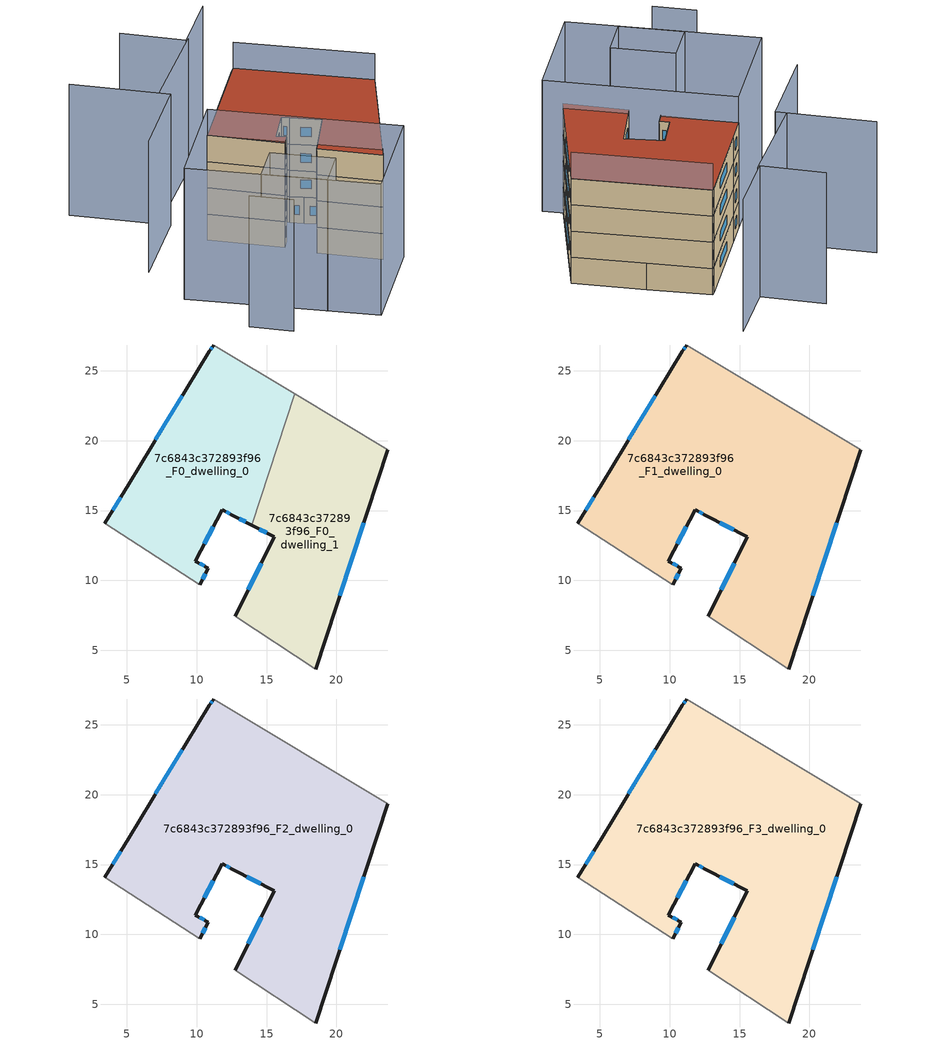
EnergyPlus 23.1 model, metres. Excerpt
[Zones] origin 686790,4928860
7c6843c372893f96_F0_dwelling_0
 floor ground (EU_floor_Construction): 17.01,23.36 13.93,13.96 12.62,14.65 11.84,15.06 9.89,11.39 10.84,10.89 10.2,9.68 3.42,14.1 5.12,16.89 10.88,26.4 11.2,26.86 z0
 wall outside (EU_wall_Construction): 10.2,9.68 10.84,10.89 9.89,11.39 11.84,15.06 12.62,14.65 13.93,13.96 / 11.2,26.86 10.88,26.4 5.12,16.89 3.42,14.1 z0:3
 wall adiabatic (EU_wall_Construction): 3.42,14.1 10.2,9.68 / 17.01,23.36 11.2,26.86 z0:3
 wall to 7c6843c372893f96_F0_dwelling_1 (EU_wall_Construction): 13.93,13.96 17.01,23.36 z0:3
 window (EU_Window_Construction): 13.06,14.42 13.5,14.19 / 12.1,14.92 12.36,14.78 / 10.54,12.61 11.19,13.83 / 10.52,11.05 10.21,11.22 / 10.41,10.08 10.63,10.48 / 4.55,15.96 3.99,15.03 / 8.96,23.23 7.04,20.06 / 11.09,26.7 10.99,26.55 z1:2
7c6843c372893f96_F0_dwelling_1
 floor ground (EU_floor_Construction): 23.67,19.36 18.52,3.66 12.76,7.43 15.55,13.12 13.93,13.96 17.01,23.36 z0
 wall outside (EU_wall_Construction): 13.93,13.96 15.55,13.12 12.76,7.43 / 18.52,3.66 23.67,19.36 z0:3
 wall adiabatic (EU_wall_Construction): 23.67,19.36 17.01,23.36 / 12.76,7.43 18.52,3.66 z0:3
 window (EU_Window_Construction): 14.62,11.22 13.69,9.32 / 14.47,13.68 15.01,13.4 / 20.24,8.89 21.95,14.12 z1:2
7c6843c372893f96_F1_dwelling_0
 floor to 7c6843c372893f96_F0_dwelling_0 (EU_floor_Construction): 17.01,23.36 13.93,13.96 12.62,14.65 11.84,15.06 9.89,11.39 10.84,10.89 10.2,9.68 3.42,14.1 5.12,16.89 10.88,26.4 11.2,26.86 z3
 floor to 7c6843c372893f96_F0_dwelling_1 (EU_floor_Construction): 23.67,19.36 18.52,3.66 12.76,7.43 15.55,13.12 13.93,13.96 17.01,23.36 z3
 wall outside (EU_wall_Construction): 18.52,3.66 23.67,19.36 / 10.2,9.68 10.84,10.89 9.89,11.39 11.84,15.06 12.62,14.65 15.55,13.12 12.76,7.43 / 11.2,26.86 10.88,26.4 5.12,16.89 3.42,14.1 z3:6
 wall adiabatic (EU_wall_Construction): 12.76,7.43 18.52,3.66 / 3.42,14.1 10.2,9.68 / 23.67,19.36 11.2,26.86 z3:6
 window (EU_Window_Construction): 20.24,8.89 21.95,14.12 / 14.62,11.22 13.69,9.32 / 13.6,14.14 14.57,13.63 / 12.1,14.92 12.36,14.78 / 10.54,12.61 11.19,13.83 / 10.52,11.05 10.21,11.22 / 10.41,10.08 10.63,10.48 / 4.55,15.96 3.99,15.03 / 8.96,23.23 7.04,20.06 / 11.09,26.7 10.99,26.55 z4:5
7c6843c372893f96_F2_dwelling_0
 floor to 7c6843c372893f96_F1_dwelling_0 (EU_floor_Construction): 23.67,19.36 18.52,3.66 12.76,7.43 15.55,13.12 12.62,14.65 11.84,15.06 9.89,11.39 10.84,10.89 10.2,9.68 3.42,14.1 5.12,16.89 10.88,26.4 11.2,26.86 z6
 wall outside (EU_wall_Construction): 18.52,3.66 23.67,19.36 / 10.2,9.68 10.84,10.89 9.89,11.39 11.84,15.06 12.62,14.65 15.55,13.12 12.76,7.43 / 11.2,26.86 10.88,26.4 5.12,16.89 3.42,14.1 z6:9
 wall adiabatic (EU_wall_Construction): 12.76,7.43 18.52,3.66 / 3.42,14.1 10.2,9.68 / 23.67,19.36 11.2,26.86 z6:9
 window (EU_Window_Construction): 20.24,8.89 21.95,14.12 / 14.62,11.22 13.69,9.32 / 13.6,14.14 14.57,13.63 / 12.1,14.92 12.36,14.78 / 10.54,12.61 11.19,13.83 / 10.52,11.05 10.21,11.22 / 10.41,10.08 10.63,10.48 / 4.55,15.96 3.99,15.03 / 8.96,23.23 7.04,20.06 / 11.09,26.7 10.99,26.55 z7:8
7c6843c372893f96_F3_dwelling_0
 floor to 7c6843c372893f96_F2_dwelling_0 (EU_floor_Construction): 23.67,19.36 18.52,3.66 12.76,7.43 15.55,13.12 12.62,14.65 11.84,15.06 9.89,11.39 10.84,10.89 10.2,9.68 3.42,14.1 5.12,16.89 10.88,26.4 11.2,26.86 z9
 wall outside (EU_wall_Construction): 18.52,3.66 23.67,19.36 / 10.2,9.68 10.84,10.89 9.89,11.39 11.84,15.06 12.62,14.65 15.55,13.12 12.76,7.43 / 11.2,26.86 10.88,26.4 5.12,16.89 3.42,14.1 z9:12
 wall adiabatic (EU_wall_Construction): 12.76,7.43 18.52,3.66 / 3.42,14.1 10.2,9.68 / 23.67,19.36 11.2,26.86 z9:12
 window (EU_Window_Construction): 20.24,8.89 21.95,14.12 / 14.62,11.22 13.69,9.32 / 13.6,14.14 14.57,13.63 / 12.1,14.92 12.36,14.78 / 10.54,12.61 11.19,13.83 / 10.52,11.05 10.21,11.22 / 10.41,10.08 10.63,10.48 / 4.55,15.96 3.99,15.03 / 8.96,23.23 7.04,20.06 / 11.09,26.7 10.99,26.55 z10:11
 roof outside (EU_roof_Construction): 18.52,3.66 23.67,19.36 11.2,26.86 10.88,26.4 5.12,16.89 3.42,14.1 10.2,9.68 10.84,10.89 9.89,11.39 11.84,15.06 12.62,14.65 15.55,13.12 12.76,7.43 z12
shading: 0.59,-5.07 4.45,-7.6 / -7.64,24.28 1.16,18.49 / 1.16,18.49 -4.61,9.71 / 23.67,19.36 11.2,26.86 / 11.16,35.36 6.87,28.95 / 6.87,28.95 1.13,32.79 / 7.2,29.24 0.18,19.23 / 3.41,-1.21 5.93,2.94 / 5.93,2.94 11.76,-0.6 / 11.76,-0.6 9.24,-4.75 / 9.24,-4.75 3.41,-1.21 / -3.38,2.9 3.42,14.1 / 3.42,14.1 20.74,3.58 / 20.74,3.58 13.94,-7.62 / 13.94,-7.62 -3.38,2.9 z0:15
[Building]
EU S2 Campaign: North Axis=0; Terrain=City; Solar Distribution=FullExterior
[Site:Location]
Bologna: Latitude=44.5; Longitude=11.25; Time Zone=1; Elevation=37
[SizingPeriod:WeatherFileDays]
AnnualSizingPeriod: Begin Month=1; Begin Day of Month=1; End Month=12; End Day of Month=31; Day of Week for Start Day=Monday; Use Weather File Daylight Saving Period=No; Use Weather File Rain and Snow Indicators=No
[MATERIAL]
EU_InternalMass_Material: Roughness=MediumRough; Thickness=0.1; Conductivity=1; Density=1800; Specific Heat=900; Thermal Absorptance=0.9; Solar Absorptance=0.7; Visible Absorptance=0.7
[MATERIAL:NOMASS] Roughness=MediumRough; Thermal Absorptance=0.9; Solar Absorptance=0.7; Visible Absorptance=0.7
Name | Thermal Resistance
EU_wall_NoMass | 0.937881
EU_roof_NoMass | 0.548572
EU_floor_NoMass | 0.71348
[WINDOWMATERIAL:SIMPLEGLAZINGSYSTEM]
EU_Window_SimpleGlazing: UFactor=4.25633; Solar Heat Gain Coefficient=0.85; Visible Transmittance=0.85
[CONSTRUCTION]
EU_wall_Construction: EU_wall_NoMass
EU_roof_Construction: EU_roof_NoMass
EU_floor_Construction: EU_floor_NoMass
EU_InternalMass_Construction: EU_InternalMass_Material
EU_Window_Construction: EU_Window_SimpleGlazing
[ZONE] Type=1; Multiplier=1; Ceiling Height=autocalculate; Floor Area=autocalculate; Part of Total Floor Area=Yes
Name | Volume
7c6843c372893f96_F0_dwelling_0 | 345.748
7c6843c372893f96_F1_dwelling_0 | 691.479
7c6843c372893f96_F2_dwelling_0; 7c6843c372893f96_F3_dwelling_0 | 691.48
7c6843c372893f96_F0_dwelling_1 | 345.738
[INTERNALMASS] Construction=EU_InternalMass_Construction
Name | Zone or ZoneList | Surface Area
7c6843c372893f96_F0_dwelling_0_EU_InternalMass | 7c6843c372893f96_F0_dwelling_0 | 115.249
7c6843c372893f96_F0_dwelling_1_EU_InternalMass | 7c6843c372893f96_F0_dwelling_1 | 115.246
7c6843c372893f96_F1_dwelling_0_EU_InternalMass | 7c6843c372893f96_F1_dwelling_0 | 230.493
7c6843c372893f96_F2_dwelling_0_EU_InternalMass | 7c6843c372893f96_F2_dwelling_0 | 230.493
7c6843c372893f96_F3_dwelling_0_EU_InternalMass | 7c6843c372893f96_F3_dwelling_0 | 230.493
[OTHEREQUIPMENT] Fuel Type=Electricity; Design Level Calculation Method=Watts/Area; Power per Zone Floor Area=1; Fraction Latent=0; Fraction Radiant=0; Fraction Lost=0; Carbon Dioxide Generation Rate=0; EndUse Subcategory=EU_Step8_InternalGains
Name | Zone or ZoneList or Space or SpaceList | Schedule
EU_Step8_InternalGain_7c6843c372893f96_F0_dwelling_0_f000 | 7c6843c372893f96_F0_dwelling_0 | EU_Step8_GainSchedule_7c6843c372893f96_F0_dwelling_0_f000
EU_Step8_InternalGain_7c6843c372893f96_F0_dwelling_1_f000 | 7c6843c372893f96_F0_dwelling_1 | EU_Step8_GainSchedule_7c6843c372893f96_F0_dwelling_1_f000
EU_Step8_InternalGain_7c6843c372893f96_F1_dwelling_0_f000 | 7c6843c372893f96_F1_dwelling_0 | EU_Step8_GainSchedule_7c6843c372893f96_F1_dwelling_0_f000
EU_Step8_InternalGain_7c6843c372893f96_F2_dwelling_0_f000 | 7c6843c372893f96_F2_dwelling_0 | EU_Step8_GainSchedule_7c6843c372893f96_F2_dwelling_0_f000
EU_Step8_InternalGain_7c6843c372893f96_F3_dwelling_0_f000 | 7c6843c372893f96_F3_dwelling_0 | EU_Step8_GainSchedule_7c6843c372893f96_F3_dwelling_0_f000
[ZONEVENTILATION:DESIGNFLOWRATE] Schedule=EU_AlwaysOn; Design Flow Rate Calculation Method=AirChanges/Hour; Air Changes per Hour=0.687892; Ventilation Type=Natural; Fan Pressure Rise=0; Fan Total Efficiency=1; Constant Term Coefficient=1; Temperature Term Coefficient=0; Velocity Term Coefficient=0; Velocity Squared Term Coefficient=0; Minimum Indoor Temperature=-100; Maximum Indoor Temperature=100; Delta Temperature=-100; Minimum Outdoor Temperature=-100; Maximum Outdoor Temperature=100; Maximum Wind Speed=40
Name | Zone or ZoneList or Space or SpaceList
EU_ConstantAir_7c6843c372893f96_F0_dwelling_0 | 7c6843c372893f96_F0_dwelling_0
EU_ConstantAir_7c6843c372893f96_F0_dwelling_1 | 7c6843c372893f96_F0_dwelling_1
EU_ConstantAir_7c6843c372893f96_F1_dwelling_0 | 7c6843c372893f96_F1_dwelling_0
EU_ConstantAir_7c6843c372893f96_F2_dwelling_0 | 7c6843c372893f96_F2_dwelling_0
EU_ConstantAir_7c6843c372893f96_F3_dwelling_0 | 7c6843c372893f96_F3_dwelling_0
[HVACTEMPLATE:THERMOSTAT] Constant Heating Setpoint=20; Constant Cooling Setpoint=50
EU_HeatOnly_7c6843c372893f96_F0_dwelling_0; EU_HeatOnly_7c6843c372893f96_F0_dwelling_1; EU_HeatOnly_7c6843c372893f96_F1_dwelling_0; EU_HeatOnly_7c6843c372893f96_F2_dwelling_0; EU_HeatOnly_7c6843c372893f96_F3_dwelling_0
[HVACTEMPLATE:ZONE:IDEALLOADSAIRSYSTEM] System Availability Schedule=EU_AlwaysOn; Maximum Heating Supply Air Temperature=50; Minimum Cooling Supply Air Temperature=13; Maximum Heating Supply Air Humidity Ratio=0.0156; Minimum Cooling Supply Air Humidity Ratio=0.0077; Heating Limit=NoLimit; Cooling Limit=NoLimit; Heating Availability Schedule=EU_AlwaysOn; Cooling Availability Schedule=EU_CoolingOff; Dehumidification Control Type=ConstantSensibleHeatRatio; Cooling Sensible Heat Ratio=0.7; Dehumidification Setpoint=60; Humidification Control Type=None; Humidification Setpoint=30; Outdoor Air Method=None; Outdoor Air Flow Rate per Person=0.00944; Outdoor Air Flow Rate per Zone Floor Area=0; Outdoor Air Flow Rate per Zone=0; Demand Controlled Ventilation Type=None; Outdoor Air Economizer Type=NoEconomizer; Heat Recovery Type=None; Sensible Heat Recovery Effectiveness=0.7; Latent Heat Recovery Effectiveness=0.65
Name | Template Thermostat
7c6843c372893f96_F0_dwelling_0 | EU_HeatOnly_7c6843c372893f96_F0_dwelling_0
7c6843c372893f96_F0_dwelling_1 | EU_HeatOnly_7c6843c372893f96_F0_dwelling_1
7c6843c372893f96_F1_dwelling_0 | EU_HeatOnly_7c6843c372893f96_F1_dwelling_0
7c6843c372893f96_F2_dwelling_0 | EU_HeatOnly_7c6843c372893f96_F2_dwelling_0
7c6843c372893f96_F3_dwelling_0 | EU_HeatOnly_7c6843c372893f96_F3_dwelling_0
[SIZING:ZONE] Zone Cooling Design Supply Air Temperature Input Method=SupplyAirTemperature; Zone Cooling Design Supply Air Temperature=13; Zone Heating Design Supply Air Temperature Input Method=SupplyAirTemperature; Zone Heating Design Supply Air Temperature=50; Zone Cooling Design Supply Air Humidity Ratio=0.008; Zone Heating Design Supply Air Humidity Ratio=0.008; Cooling Design Air Flow Method=DesignDay; Cooling Design Air Flow Rate=0; Cooling Minimum Air Flow per Zone Floor Area=0.000762; Cooling Minimum Air Flow=0; Cooling Minimum Air Flow Fraction=0.2; Heating Design Air Flow Method=DesignDay; Heating Design Air Flow Rate=0; Heating Maximum Air Flow per Zone Floor Area=0.002032; Heating Maximum Air Flow=0.141576; Heating Maximum Air Flow Fraction=0.3; Account for Dedicated Outdoor Air System=No; Dedicated Outdoor Air System Control Strategy=NeutralSupplyAir; Dedicated Outdoor Air Low Setpoint Temperature for Design=autosize; Dedicated Outdoor Air High Setpoint Temperature for Design=autosize; Zone Load Sizing Method=Sensible Load Only No Latent Load; Zone Latent Cooling Design Supply Air Humidity Ratio Input Method=HumidityRatioDifference; Zone Cooling Design Supply Air Humidity Ratio Difference=0.005; Zone Latent Heating Design Supply Air Humidity Ratio Input Method=HumidityRatioDifference; Zone Humidification Design Supply Air Humidity Ratio Difference=0.005
7c6843c372893f96_F0_dwelling_0; 7c6843c372893f96_F0_dwelling_1; 7c6843c372893f96_F1_dwelling_0; 7c6843c372893f96_F2_dwelling_0; 7c6843c372893f96_F3_dwelling_0
[SCHEDULE:CONSTANT]
Name | Hourly Value
EU_AlwaysOn | 1
EU_CoolingOff | 0
[SCHEDULE:FILE] Column Number=1; Rows to Skip at Top=0; Number of Hours of Data=8760; Column Separator=Comma; Interpolate to Timestep=No; Minutes per Item=60; Adjust Schedule for Daylight Savings=Yes
Name | File
EU_Step8_GainSchedule_7c6843c372893f96_F0_dwelling_0_f000 | ../../schedules/7c6843c372893f96/7c6843c372893f96_F0_dwelling_0_f000_gain.csv
EU_Step8_GainSchedule_7c6843c372893f96_F0_dwelling_1_f000 | ../../schedules/7c6843c372893f96/7c6843c372893f96_F0_dwelling_1_f000_gain.csv
EU_Step8_GainSchedule_7c6843c372893f96_F1_dwelling_0_f000 | ../../schedules/7c6843c372893f96/7c6843c372893f96_F1_dwelling_0_f000_gain.csv
EU_Step8_GainSchedule_7c6843c372893f96_F2_dwelling_0_f000 | ../../schedules/7c6843c372893f96/7c6843c372893f96_F2_dwelling_0_f000_gain.csv
EU_Step8_GainSchedule_7c6843c372893f96_F3_dwelling_0_f000 | ../../schedules/7c6843c372893f96/7c6843c372893f96_F3_dwelling_0_f000_gain.csv
